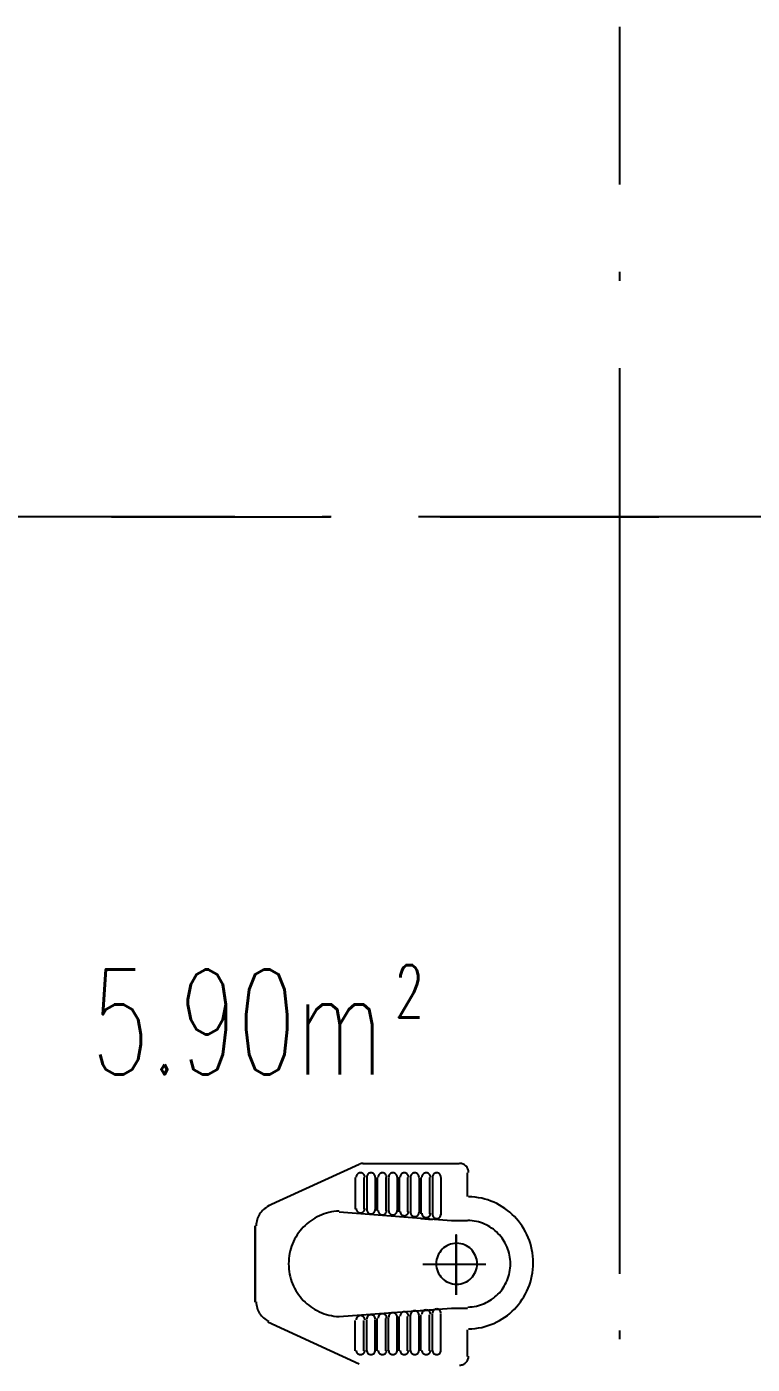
# Model space of a CAD drawing. Header units: millimetres. Extents: x -1120 to 100154, y -9529 to 14223.
# Drawn here: x 91280 to 92938, y 11165 to 14223 of the extents above; entities that cross this region are included whole.
import ezdxf

# ---------------------------------------------------------------- set-up
doc = ezdxf.new("R2010")
doc.units = ezdxf.units.MM
doc.linetypes.add('DOTE', pattern=[2.42, 2, -0.2, 0.02, -0.2])
for name, color, linetype in [('A-DOTE', 1, 'Continuous'), ('A-房间名称', 7, 'Continuous'), ('A-立面看线', 7, 'Continuous')]:
    doc.layers.add(name, color=color, linetype=linetype)
doc.styles.add('_TCH_WINDOW', font='SIMPLEX', dxfattribs={"bigfont": 'GBCBIG'})

msp = doc.modelspace()

# ---------------------------------------------------------------- linework, layer by layer
at = {"layer": 'A-DOTE', "linetype": 'DOTE', "ltscale": 1000}
for p, q in [((92635.3, 9021.9), (92635.3, 14222.5)), ((84915.3, 13103), (100154.2, 13103))]:
    msp.add_line(p, q, dxfattribs=at)
at = {"layer": 'A-立面看线'}
for points in [[(91974, 13101.4), (91473.6, 13101.4)], [(92724.6, 13101.4), (92224.2, 13101.4)], [(92635.4, 12122.4), (92635.4, 12622.8)], [(92635.4, 11371.7), (92635.4, 11872.1)], [(92039.2, 11621.9), (91830.4, 11526.2)], [(92049, 11624.1), (92046.8, 11624), (92044.6, 11623.6), (92042.5, 11623), (92040.4, 11622.2)], [(92048, 11624.1), (92267.7, 11624.1)], [(92289.5, 11603.4), (92289.4, 11605.6), (92289, 11607.6), (92288.5, 11609.6), (92287.8, 11611.5), (92287, 11613.3), (92285.9, 11615), (92284.7, 11616.6), (92283.4, 11618.1), (92281.9, 11619.4), (92280.3, 11620.6), (92278.6, 11621.6), (92276.8, 11622.5), (92274.9, 11623.2), (92273, 11623.7), (92270.9, 11624), (92268.8, 11624.1)], [(92030.5, 11591.5), (92030.5, 11519.7)], [(92030.5, 11591.5), (92030.5, 11519.7)], [(92042.5, 11602.4), (92040.5, 11602.2), (92038.7, 11601.6), (92037, 11600.7), (92035.6, 11599.5), (92034.4, 11598), (92033.5, 11596.4), (92032.9, 11594.5), (92032.7, 11592.6)], [(92042.5, 11602.4), (92040.5, 11602.2), (92038.7, 11601.6), (92037, 11600.7), (92035.6, 11599.5), (92034.4, 11598), (92033.5, 11596.4), (92032.9, 11594.5), (92032.7, 11592.6)], [(92041.4, 11600.2), (92041.4, 11600.2)], [(92041.4, 11600.2), (92041.4, 11600.2)], [(92052.3, 11592.6), (92052.1, 11594.5), (92051.5, 11596.4), (92050.6, 11598), (92049.4, 11599.5), (92048, 11600.7), (92046.3, 11601.6), (92044.5, 11602.2), (92042.5, 11602.4)], [(92052.3, 11592.6), (92052.1, 11594.5), (92051.5, 11596.4), (92050.6, 11598), (92049.4, 11599.5), (92048, 11600.7), (92046.3, 11601.6), (92044.5, 11602.2), (92042.5, 11602.4)], [(92050.1, 11591.5), (92050.1, 11519.7)], [(92050.1, 11591.5), (92050.1, 11519.7)], [(92066.4, 11602.4), (92064.5, 11602.2), (92062.6, 11601.6), (92061, 11600.7), (92059.5, 11599.5), (92058.3, 11598), (92057.4, 11596.4), (92056.9, 11594.5), (92056.7, 11592.6)], [(92066.4, 11602.4), (92064.5, 11602.2), (92062.6, 11601.6), (92061, 11600.7), (92059.5, 11599.5), (92058.3, 11598), (92057.4, 11596.4), (92056.9, 11594.5), (92056.7, 11592.6)], [(92056.7, 11591.5), (92056.7, 11517.5)], [(92056.7, 11591.5), (92056.7, 11517.5)], [(92065.4, 11600.2), (92065.4, 11600.2)], [(92065.4, 11600.2), (92065.4, 11600.2)], [(92076.2, 11592.6), (92076, 11594.5), (92075.5, 11596.4), (92074.6, 11598), (92073.4, 11599.5), (92071.9, 11600.7), (92070.3, 11601.6), (92068.4, 11602.2), (92066.4, 11602.4)], [(92076.2, 11592.6), (92076, 11594.5), (92075.5, 11596.4), (92074.6, 11598), (92073.4, 11599.5), (92071.9, 11600.7), (92070.3, 11601.6), (92068.4, 11602.2), (92066.4, 11602.4)], [(92076.2, 11591.5), (92076.2, 11517.5)], [(92076.2, 11591.5), (92076.2, 11517.5)], [(92080.6, 11591.5), (92080.6, 11515.3)], [(92080.6, 11591.5), (92080.6, 11515.3)], [(92092.6, 11602.4), (92090.6, 11602.2), (92088.7, 11601.6), (92087.1, 11600.7), (92085.6, 11599.5), (92084.4, 11598), (92083.5, 11596.4), (92083, 11594.5), (92082.8, 11592.6)], [(92092.6, 11602.4), (92090.6, 11602.2), (92088.7, 11601.6), (92087.1, 11600.7), (92085.6, 11599.5), (92084.4, 11598), (92083.5, 11596.4), (92083, 11594.5), (92082.8, 11592.6)], [(92091.5, 11600.2), (92091.5, 11600.2)], [(92091.5, 11600.2), (92091.5, 11600.2)], [(92102.3, 11592.6), (92102.1, 11594.5), (92101.6, 11596.4), (92100.7, 11598), (92099.5, 11599.5), (92098, 11600.7), (92096.4, 11601.6), (92094.5, 11602.2), (92092.6, 11602.4)], [(92102.3, 11592.6), (92102.1, 11594.5), (92101.6, 11596.4), (92100.7, 11598), (92099.5, 11599.5), (92098, 11600.7), (92096.4, 11601.6), (92094.5, 11602.2), (92092.6, 11602.4)], [(92100.2, 11591.5), (92100.2, 11515.3)], [(92100.2, 11591.5), (92100.2, 11515.3)], [(92116.5, 11602.4), (92114.5, 11602.2), (92112.7, 11601.6), (92111, 11600.7), (92109.6, 11599.5), (92108.4, 11598), (92107.5, 11596.4), (92106.9, 11594.5), (92106.7, 11592.6)], [(92116.5, 11602.4), (92114.5, 11602.2), (92112.7, 11601.6), (92111, 11600.7), (92109.6, 11599.5), (92108.4, 11598), (92107.5, 11596.4), (92106.9, 11594.5), (92106.7, 11592.6)], [(92106.7, 11591.5), (92106.7, 11515.3)], [(92106.7, 11591.5), (92106.7, 11515.3)], [(92115.4, 11600.2), (92115.4, 11600.2)], [(92115.4, 11600.2), (92115.4, 11600.2)], [(92126.3, 11592.6), (92126.1, 11594.5), (92125.5, 11596.4), (92124.6, 11598), (92123.4, 11599.5), (92122, 11600.7), (92120.3, 11601.6), (92118.5, 11602.2), (92116.5, 11602.4)], [(92126.3, 11592.6), (92126.1, 11594.5), (92125.5, 11596.4), (92124.6, 11598), (92123.4, 11599.5), (92122, 11600.7), (92120.3, 11601.6), (92118.5, 11602.2), (92116.5, 11602.4)], [(92126.3, 11591.5), (92126.3, 11515.3)], [(92126.3, 11591.5), (92126.3, 11515.3)], [(92130.6, 11513.1), (92130.6, 11591.5), (92130.6, 11513.1)], [(92142.6, 11602.4), (92140.6, 11602.2), (92138.8, 11601.6), (92137.1, 11600.7), (92135.7, 11599.5), (92134.5, 11598), (92133.6, 11596.4), (92133, 11594.5), (92132.8, 11592.6)], [(92142.6, 11602.4), (92140.6, 11602.2), (92138.8, 11601.6), (92137.1, 11600.7), (92135.7, 11599.5), (92134.5, 11598), (92133.6, 11596.4), (92133, 11594.5), (92132.8, 11592.6)], [(92141.5, 11600.2), (92141.5, 11600.2)], [(92141.5, 11600.2), (92141.5, 11600.2)], [(92152.4, 11592.6), (92152.2, 11594.5), (92151.6, 11596.4), (92150.7, 11598), (92149.5, 11599.5), (92148.1, 11600.7), (92146.4, 11601.6), (92144.6, 11602.2), (92142.6, 11602.4)], [(92152.4, 11592.6), (92152.2, 11594.5), (92151.6, 11596.4), (92150.7, 11598), (92149.5, 11599.5), (92148.1, 11600.7), (92146.4, 11601.6), (92144.6, 11602.2), (92142.6, 11602.4)], [(92150.2, 11591.5), (92150.2, 11513.1)], [(92150.2, 11591.5), (92150.2, 11513.1)], [(92166.5, 11602.4), (92164.6, 11602.2), (92162.7, 11601.6), (92161.1, 11600.7), (92159.6, 11599.5), (92158.4, 11598), (92157.5, 11596.4), (92156.9, 11594.5), (92156.7, 11592.6)], [(92166.5, 11602.4), (92164.6, 11602.2), (92162.7, 11601.6), (92161.1, 11600.7), (92159.6, 11599.5), (92158.4, 11598), (92157.5, 11596.4), (92156.9, 11594.5), (92156.7, 11592.6)], [(92156.7, 11591.5), (92156.7, 11511)], [(92156.7, 11591.5), (92156.7, 11511)], [(92165.4, 11600.2), (92165.4, 11600.2)], [(92165.4, 11600.2), (92165.4, 11600.2)], [(92176.3, 11592.6), (92176.1, 11594.5), (92175.5, 11596.4), (92174.6, 11598), (92173.5, 11599.5), (92172, 11600.7), (92170.3, 11601.6), (92168.5, 11602.2), (92166.5, 11602.4)], [(92176.3, 11592.6), (92176.1, 11594.5), (92175.5, 11596.4), (92174.6, 11598), (92173.5, 11599.5), (92172, 11600.7), (92170.3, 11601.6), (92168.5, 11602.2), (92166.5, 11602.4)], [(92176.3, 11591.5), (92176.3, 11511)], [(92176.3, 11591.5), (92176.3, 11511)], [(92180.7, 11591.5), (92180.7, 11508.8)], [(92180.7, 11591.5), (92180.7, 11508.8)], [(92192.6, 11602.4), (92190.7, 11602.2), (92188.8, 11601.6), (92187.2, 11600.7), (92185.7, 11599.5), (92184.5, 11598), (92183.6, 11596.4), (92183, 11594.5), (92182.8, 11592.6)], [(92192.6, 11602.4), (92190.7, 11602.2), (92188.8, 11601.6), (92187.2, 11600.7), (92185.7, 11599.5), (92184.5, 11598), (92183.6, 11596.4), (92183, 11594.5), (92182.8, 11592.6)], [(92191.5, 11600.2), (92191.5, 11600.2)], [(92191.5, 11600.2), (92191.5, 11600.2)], [(92202.4, 11592.6), (92202.2, 11594.5), (92201.7, 11596.4), (92200.8, 11598), (92199.6, 11599.5), (92198.1, 11600.7), (92196.4, 11601.6), (92194.6, 11602.2), (92192.6, 11602.4)], [(92202.4, 11592.6), (92202.2, 11594.5), (92201.7, 11596.4), (92200.8, 11598), (92199.6, 11599.5), (92198.1, 11600.7), (92196.4, 11601.6), (92194.6, 11602.2), (92192.6, 11602.4)], [(92200.3, 11591.5), (92200.3, 11508.8)], [(92200.3, 11591.5), (92200.3, 11508.8)], [(92216.6, 11602.4), (92214.6, 11602.2), (92212.8, 11601.6), (92211.1, 11600.7), (92209.6, 11599.5), (92208.5, 11598), (92207.5, 11596.4), (92207, 11594.5), (92206.8, 11592.6)], [(92216.6, 11602.4), (92214.6, 11602.2), (92212.8, 11601.6), (92211.1, 11600.7), (92209.6, 11599.5), (92208.5, 11598), (92207.5, 11596.4), (92207, 11594.5), (92206.8, 11592.6)], [(92206.8, 11591.5), (92206.8, 11506.6)], [(92206.8, 11591.5), (92206.8, 11506.6)], [(92215.5, 11600.2), (92215.5, 11600.2)], [(92215.5, 11600.2), (92215.5, 11600.2)], [(92226.4, 11592.6), (92226.2, 11594.5), (92225.6, 11596.4), (92224.7, 11598), (92223.5, 11599.5), (92222, 11600.7), (92220.4, 11601.6), (92218.5, 11602.2), (92216.6, 11602.4)], [(92226.4, 11592.6), (92226.2, 11594.5), (92225.6, 11596.4), (92224.7, 11598), (92223.5, 11599.5), (92222, 11600.7), (92220.4, 11601.6), (92218.5, 11602.2), (92216.6, 11602.4)], [(92226.4, 11591.5), (92226.4, 11506.6)], [(92226.4, 11591.5), (92226.4, 11506.6)], [(92287.3, 11548), (92287.3, 11602.4)], [(92289.5, 11245.6), (92297.2, 11245.9), (92304.7, 11246.7), (92312.1, 11247.8), (92319.5, 11249.2), (92326.6, 11251), (92333.7, 11253.1), (92340.6, 11255.6), (92347.3, 11258.4), (92353.8, 11261.5), (92360.2, 11264.9), (92366.4, 11268.6), (92372.4, 11272.5), (92378.2, 11276.7), (92383.8, 11281.2), (92389.2, 11286), (92394.3, 11291), (92399.2, 11296.2), (92403.8, 11301.7), (92408.2, 11307.4), (92412.3, 11313.3), (92416.1, 11319.3), (92419.7, 11325.6), (92422.9, 11332.1), (92425.9, 11338.7), (92428.5, 11345.5), (92430.8, 11352.4), (92432.8, 11359.5), (92434.4, 11366.7), (92435.7, 11374.1), (92436.6, 11381.5), (92437.2, 11389.1), (92437.4, 11396.7), (92437.2, 11404.4), (92436.6, 11412), (92435.7, 11419.4), (92434.4, 11426.8), (92432.8, 11434), (92430.8, 11441.1), (92428.5, 11448), (92425.9, 11454.8), (92422.9, 11461.4), (92419.7, 11467.9), (92416.1, 11474.2), (92412.3, 11480.2), (92408.2, 11486.1), (92403.8, 11491.8), (92399.2, 11497.3), (92394.3, 11502.5), (92389.2, 11507.5), (92383.8, 11512.2), (92378.2, 11516.7), (92372.4, 11521), (92366.4, 11524.9), (92360.2, 11528.6), (92353.8, 11532), (92347.3, 11535.1), (92340.6, 11537.9), (92333.7, 11540.4), (92326.6, 11542.5), (92319.5, 11544.3), (92312.1, 11545.7), (92304.7, 11546.8), (92297.2, 11547.6), (92289.5, 11547.9)], [(91832.8, 11526.1), (91829.6, 11524.5), (91826.6, 11522.7), (91823.7, 11520.7), (91821, 11518.5), (91818.5, 11516.1), (91816.1, 11513.5), (91814, 11510.9), (91812, 11508), (91810.3, 11505.1), (91808.7, 11502), (91807.4, 11498.8), (91806.3, 11495.5), (91805.4, 11492.1), (91804.8, 11488.7), (91804.4, 11485.2), (91804.3, 11481.6)], [(91993.9, 11515.2), (91987.8, 11514.8), (91981.9, 11514.1), (91976.1, 11513.1), (91970.3, 11511.9), (91964.7, 11510.4), (91959.2, 11508.6), (91953.8, 11506.6), (91948.5, 11504.3), (91943.4, 11501.8), (91938.4, 11499), (91933.6, 11496.1), (91928.9, 11492.9), (91924.3, 11489.5), (91920, 11485.9), (91915.8, 11482.1), (91911.8, 11478.1), (91908, 11474), (91904.4, 11469.6), (91901, 11465.1), (91897.8, 11460.4), (91894.8, 11455.6), (91892, 11450.7), (91889.5, 11445.6), (91887.2, 11440.3), (91885.2, 11435), (91883.4, 11429.5), (91881.8, 11423.9), (91880.6, 11418.2), (91879.6, 11412.4), (91878.8, 11406.6), (91878.4, 11400.6), (91878.2, 11394.6), (91878.4, 11388.5), (91878.8, 11382.6), (91879.6, 11376.7), (91880.6, 11370.9), (91881.8, 11365.2), (91883.4, 11359.6), (91885.2, 11354.2), (91887.2, 11348.8), (91889.5, 11343.6), (91892, 11338.5), (91894.8, 11333.5), (91897.8, 11328.7), (91901, 11324), (91904.4, 11319.5), (91908, 11315.2), (91911.8, 11311), (91915.8, 11307), (91920, 11303.2), (91924.4, 11299.6), (91928.9, 11296.2), (91933.6, 11293.1), (91938.4, 11290.1), (91943.4, 11287.4), (91948.5, 11284.8), (91953.8, 11282.6), (91959.2, 11280.5), (91964.7, 11278.8), (91970.3, 11277.2), (91976.1, 11276), (91981.9, 11275), (91987.9, 11274.3), (91993.9, 11273.9)], [(91993.6, 11513.1), (92250.3, 11493.6)], [(92032.7, 11520.8), (92032.9, 11518.8), (92033.5, 11517), (92034.4, 11515.3), (92035.6, 11513.8), (92037, 11512.6), (92038.7, 11511.7), (92040.5, 11511.2), (92042.5, 11511)], [(92032.7, 11520.8), (92032.9, 11518.8), (92033.5, 11517), (92034.4, 11515.3), (92035.6, 11513.8), (92037, 11512.6), (92038.7, 11511.7), (92040.5, 11511.2), (92042.5, 11511)], [(92041.4, 11511), (92041.4, 11511)], [(92041.4, 11511), (92041.4, 11511)], [(92042.5, 11511), (92044.5, 11511.2), (92046.3, 11511.7), (92048, 11512.6), (92049.4, 11513.8), (92050.6, 11515.3), (92051.5, 11517), (92052.1, 11518.8), (92052.3, 11520.8)], [(92042.5, 11511), (92044.5, 11511.2), (92046.3, 11511.7), (92048, 11512.6), (92049.4, 11513.8), (92050.6, 11515.3), (92051.5, 11517), (92052.1, 11518.8), (92052.3, 11520.8)], [(92056.7, 11518.6), (92056.9, 11516.6), (92057.4, 11514.8), (92058.3, 11513.1), (92059.5, 11511.7), (92061, 11510.5), (92062.6, 11509.6), (92064.5, 11509), (92066.4, 11508.8)], [(92056.7, 11518.6), (92056.9, 11516.6), (92057.4, 11514.8), (92058.3, 11513.1), (92059.5, 11511.7), (92061, 11510.5), (92062.6, 11509.6), (92064.5, 11509), (92066.4, 11508.8)], [(92066.4, 11508.8), (92068.4, 11509), (92070.3, 11509.6), (92071.9, 11510.5), (92073.4, 11511.7), (92074.6, 11513.1), (92075.5, 11514.8), (92076, 11516.6), (92076.2, 11518.6)], [(92066.4, 11508.8), (92068.4, 11509), (92070.3, 11509.6), (92071.9, 11510.5), (92073.4, 11511.7), (92074.6, 11513.1), (92075.5, 11514.8), (92076, 11516.6), (92076.2, 11518.6)], [(92082.8, 11516.4), (92083, 11514.4), (92083.5, 11512.6), (92084.4, 11510.9), (92085.6, 11509.5), (92087.1, 11508.3), (92088.7, 11507.4), (92090.6, 11506.8), (92092.6, 11506.6)], [(92082.8, 11516.4), (92083, 11514.4), (92083.5, 11512.6), (92084.4, 11510.9), (92085.6, 11509.5), (92087.1, 11508.3), (92088.7, 11507.4), (92090.6, 11506.8), (92092.6, 11506.6)], [(92092.6, 11506.6), (92094.5, 11506.8), (92096.4, 11507.4), (92098, 11508.3), (92099.5, 11509.5), (92100.7, 11510.9), (92101.6, 11512.6), (92102.1, 11514.4), (92102.3, 11516.4)], [(92092.6, 11506.6), (92094.5, 11506.8), (92096.4, 11507.4), (92098, 11508.3), (92099.5, 11509.5), (92100.7, 11510.9), (92101.6, 11512.6), (92102.1, 11514.4), (92102.3, 11516.4)], [(92106.7, 11516.4), (92106.9, 11514.4), (92107.5, 11512.6), (92108.4, 11510.9), (92109.6, 11509.5), (92111, 11508.3), (92112.7, 11507.4), (92114.5, 11506.8), (92116.5, 11506.6)], [(92106.7, 11516.4), (92106.9, 11514.4), (92107.5, 11512.6), (92108.4, 11510.9), (92109.6, 11509.5), (92111, 11508.3), (92112.7, 11507.4), (92114.5, 11506.8), (92116.5, 11506.6)], [(92115.4, 11504.4), (92115.4, 11504.4)], [(92115.4, 11504.4), (92115.4, 11504.4)], [(92116.5, 11506.6), (92118.5, 11506.8), (92120.3, 11507.4), (92122, 11508.3), (92123.4, 11509.5), (92124.6, 11510.9), (92125.5, 11512.6), (92126.1, 11514.4), (92126.3, 11516.4)], [(92116.5, 11506.6), (92118.5, 11506.8), (92120.3, 11507.4), (92122, 11508.3), (92123.4, 11509.5), (92124.6, 11510.9), (92125.5, 11512.6), (92126.1, 11514.4), (92126.3, 11516.4)], [(92132.8, 11514.2), (92133, 11512.3), (92133.6, 11510.4), (92134.5, 11508.8), (92135.7, 11507.3), (92137.1, 11506.1), (92138.8, 11505.2), (92140.6, 11504.6), (92142.6, 11504.4)], [(92132.8, 11514.2), (92133, 11512.3), (92133.6, 11510.4), (92134.5, 11508.8), (92135.7, 11507.3), (92137.1, 11506.1), (92138.8, 11505.2), (92140.6, 11504.6), (92142.6, 11504.4)], [(92141.5, 11502.3), (92141.5, 11502.3)], [(92141.5, 11502.3), (92141.5, 11502.3)], [(92142.6, 11504.4), (92144.6, 11504.6), (92146.4, 11505.2), (92148.1, 11506.1), (92149.5, 11507.3), (92150.7, 11508.8), (92151.6, 11510.4), (92152.2, 11512.3), (92152.4, 11514.2)], [(92142.6, 11504.4), (92144.6, 11504.6), (92146.4, 11505.2), (92148.1, 11506.1), (92149.5, 11507.3), (92150.7, 11508.8), (92151.6, 11510.4), (92152.2, 11512.3), (92152.4, 11514.2)], [(92156.7, 11512.1), (92156.9, 11510.1), (92157.5, 11508.3), (92158.4, 11506.6), (92159.6, 11505.1), (92161.1, 11503.9), (92162.7, 11503), (92164.6, 11502.5), (92166.5, 11502.3)], [(92156.7, 11512.1), (92156.9, 11510.1), (92157.5, 11508.3), (92158.4, 11506.6), (92159.6, 11505.1), (92161.1, 11503.9), (92162.7, 11503), (92164.6, 11502.5), (92166.5, 11502.3)], [(92165.4, 11500.1), (92165.4, 11500.1)], [(92165.4, 11500.1), (92165.4, 11500.1)], [(92166.5, 11502.3), (92168.5, 11502.5), (92170.3, 11503), (92172, 11503.9), (92173.5, 11505.1), (92174.6, 11506.6), (92175.5, 11508.3), (92176.1, 11510.1), (92176.3, 11512.1)], [(92166.5, 11502.3), (92168.5, 11502.5), (92170.3, 11503), (92172, 11503.9), (92173.5, 11505.1), (92174.6, 11506.6), (92175.5, 11508.3), (92176.1, 11510.1), (92176.3, 11512.1)], [(92206.8, 11495.7), (92180.7, 11497.9), (92206.8, 11495.7)], [(92182.8, 11509.9), (92183, 11507.9), (92183.6, 11506.1), (92184.5, 11504.4), (92185.7, 11503), (92187.2, 11501.8), (92188.8, 11500.9), (92190.7, 11500.3), (92192.6, 11500.1)], [(92182.8, 11509.9), (92183, 11507.9), (92183.6, 11506.1), (92184.5, 11504.4), (92185.7, 11503), (92187.2, 11501.8), (92188.8, 11500.9), (92190.7, 11500.3), (92192.6, 11500.1)], [(92191.5, 11497.9), (92191.5, 11497.9)], [(92191.5, 11497.9), (92191.5, 11497.9)], [(92192.6, 11500.1), (92194.6, 11500.3), (92196.4, 11500.9), (92198.1, 11501.8), (92199.6, 11503), (92200.8, 11504.4), (92201.7, 11506.1), (92202.2, 11507.9), (92202.4, 11509.9)], [(92192.6, 11500.1), (92194.6, 11500.3), (92196.4, 11500.9), (92198.1, 11501.8), (92199.6, 11503), (92200.8, 11504.4), (92201.7, 11506.1), (92202.2, 11507.9), (92202.4, 11509.9)], [(92206.8, 11507.7), (92207, 11505.7), (92207.5, 11503.9), (92208.5, 11502.2), (92209.6, 11500.8), (92211.1, 11499.6), (92212.8, 11498.7), (92214.6, 11498.1), (92216.6, 11497.9)], [(92206.8, 11507.7), (92207, 11505.7), (92207.5, 11503.9), (92208.5, 11502.2), (92209.6, 11500.8), (92211.1, 11499.6), (92212.8, 11498.7), (92214.6, 11498.1), (92216.6, 11497.9)], [(92216.6, 11497.9), (92218.5, 11498.1), (92220.4, 11498.7), (92222, 11499.6), (92223.5, 11500.8), (92224.7, 11502.2), (92225.6, 11503.9), (92226.2, 11505.7), (92226.4, 11507.7)], [(92216.6, 11497.9), (92218.5, 11498.1), (92220.4, 11498.7), (92222, 11499.6), (92223.5, 11500.8), (92224.7, 11502.2), (92225.6, 11503.9), (92226.2, 11505.7), (92226.4, 11507.7)], [(91802.1, 11306.5), (91802.1, 11480.5), (91802.1, 11306.5)], [(92215.5, 11495.7), (92215.5, 11495.7)], [(92215.5, 11495.7), (92215.5, 11495.7)], [(92250.3, 11493.6), (92287.3, 11493.6)], [(92287.5, 11295.6), (92292.6, 11295.8), (92297.6, 11296.2), (92302.5, 11296.9), (92307.3, 11297.8), (92312, 11299), (92316.7, 11300.4), (92321.2, 11301.9), (92325.6, 11303.7), (92330, 11305.8), (92334.2, 11308), (92338.3, 11310.4), (92342.2, 11312.9), (92346.1, 11315.7), (92349.7, 11318.7), (92353.3, 11321.8), (92356.7, 11325), (92359.9, 11328.5), (92363, 11332.1), (92365.9, 11335.8), (92368.6, 11339.6), (92371.1, 11343.6), (92373.4, 11347.8), (92375.6, 11352), (92377.5, 11356.4), (92379.3, 11360.8), (92380.8, 11365.4), (92382.1, 11370.1), (92383.2, 11374.8), (92384.1, 11379.6), (92384.7, 11384.5), (92385.1, 11389.5), (92385.2, 11394.6), (92385.1, 11399.6), (92384.7, 11404.6), (92384.1, 11409.5), (92383.2, 11414.3), (92382.1, 11419.1), (92380.8, 11423.8), (92379.3, 11428.3), (92377.5, 11432.8), (92375.6, 11437.1), (92373.4, 11441.4), (92371.1, 11445.5), (92368.6, 11449.5), (92365.9, 11453.4), (92363, 11457.1), (92359.9, 11460.7), (92356.7, 11464.1), (92353.3, 11467.4), (92349.7, 11470.5), (92346.1, 11473.4), (92342.2, 11476.2), (92338.3, 11478.8), (92334.2, 11481.2), (92330, 11483.4), (92325.6, 11485.4), (92321.2, 11487.2), (92316.7, 11488.8), (92312, 11490.2), (92307.3, 11491.3), (92302.5, 11492.2), (92297.6, 11492.9), (92292.6, 11493.4), (92287.5, 11493.6)], [(92287.5, 11295.6), (92292.6, 11295.8), (92297.6, 11296.2), (92302.5, 11296.9), (92307.3, 11297.8), (92312, 11299), (92316.7, 11300.4), (92321.2, 11301.9), (92325.6, 11303.7), (92330, 11305.8), (92334.2, 11308), (92338.3, 11310.4), (92342.2, 11312.9), (92346.1, 11315.7), (92349.7, 11318.7), (92353.3, 11321.8), (92356.7, 11325), (92359.9, 11328.5), (92363, 11332.1), (92365.9, 11335.8), (92368.6, 11339.6), (92371.1, 11343.6), (92373.4, 11347.8), (92375.6, 11352), (92377.5, 11356.4), (92379.3, 11360.8), (92380.8, 11365.4), (92382.1, 11370.1), (92383.2, 11374.8), (92384.1, 11379.6), (92384.7, 11384.5), (92385.1, 11389.5), (92385.2, 11394.6), (92385.1, 11399.6), (92384.7, 11404.6), (92384.1, 11409.5), (92383.2, 11414.3), (92382.1, 11419.1), (92380.8, 11423.8), (92379.3, 11428.3), (92377.5, 11432.8), (92375.6, 11437.1), (92373.4, 11441.4), (92371.1, 11445.5), (92368.6, 11449.5), (92365.9, 11453.4), (92363, 11457.1), (92359.9, 11460.7), (92356.7, 11464.1), (92353.3, 11467.4), (92349.7, 11470.5), (92346.1, 11473.4), (92342.2, 11476.2), (92338.3, 11478.8), (92334.2, 11481.2), (92330, 11483.4), (92325.6, 11485.4), (92321.2, 11487.2), (92316.7, 11488.8), (92312, 11490.2), (92307.3, 11491.3), (92302.5, 11492.2), (92297.6, 11492.9), (92292.6, 11493.4), (92287.5, 11493.6)], [(92215.5, 11394.6), (92215.7, 11389.8), (92216.4, 11385.1), (92217.6, 11380.7), (92219.2, 11376.4), (92221.1, 11372.3), (92223.5, 11368.4), (92226.2, 11364.8), (92229.2, 11361.5), (92232.5, 11358.5), (92236.1, 11355.8), (92240, 11353.4), (92244.1, 11351.5), (92248.4, 11349.9), (92252.8, 11348.7), (92257.5, 11348), (92262.3, 11347.8), (92267, 11348), (92271.7, 11348.7), (92276.2, 11349.9), (92280.5, 11351.5), (92284.6, 11353.4), (92288.4, 11355.8), (92292, 11358.5), (92295.3, 11361.5), (92298.4, 11364.8), (92301, 11368.4), (92303.4, 11372.3), (92305.4, 11376.4), (92306.9, 11380.7), (92308.1, 11385.1), (92308.8, 11389.8), (92309, 11394.6), (92308.8, 11399.4), (92308.1, 11404), (92306.9, 11408.5), (92305.4, 11412.8), (92303.4, 11416.9), (92301, 11420.7), (92298.4, 11424.3), (92295.3, 11427.6), (92292, 11430.7), (92288.4, 11433.4), (92284.6, 11435.7), (92280.5, 11437.7), (92276.2, 11439.2), (92271.7, 11440.4), (92267, 11441.1), (92262.3, 11441.4), (92257.5, 11441.1), (92252.8, 11440.4), (92248.4, 11439.2), (92244.1, 11437.7), (92240, 11435.7), (92236.1, 11433.4), (92232.5, 11430.7), (92229.2, 11427.6), (92226.2, 11424.3), (92223.5, 11420.7), (92221.1, 11416.9), (92219.2, 11412.8), (92217.6, 11408.5), (92216.4, 11404), (92215.7, 11399.4), (92215.5, 11394.6)], [(92215.5, 11394.6), (92215.7, 11389.8), (92216.4, 11385.1), (92217.6, 11380.7), (92219.2, 11376.4), (92221.1, 11372.3), (92223.5, 11368.4), (92226.2, 11364.8), (92229.2, 11361.5), (92232.5, 11358.5), (92236.1, 11355.8), (92240, 11353.4), (92244.1, 11351.5), (92248.4, 11349.9), (92252.8, 11348.7), (92257.5, 11348), (92262.3, 11347.8), (92267, 11348), (92271.7, 11348.7), (92276.2, 11349.9), (92280.5, 11351.5), (92284.6, 11353.4), (92288.4, 11355.8), (92292, 11358.5), (92295.3, 11361.5), (92298.4, 11364.8), (92301, 11368.4), (92303.4, 11372.3), (92305.4, 11376.4), (92306.9, 11380.7), (92308.1, 11385.1), (92308.8, 11389.8), (92309, 11394.6), (92308.8, 11399.4), (92308.1, 11404), (92306.9, 11408.5), (92305.4, 11412.8), (92303.4, 11416.9), (92301, 11420.7), (92298.4, 11424.3), (92295.3, 11427.6), (92292, 11430.7), (92288.4, 11433.4), (92284.6, 11435.7), (92280.5, 11437.7), (92276.2, 11439.2), (92271.7, 11440.4), (92267, 11441.1), (92262.3, 11441.4), (92257.5, 11441.1), (92252.8, 11440.4), (92248.4, 11439.2), (92244.1, 11437.7), (92240, 11435.7), (92236.1, 11433.4), (92232.5, 11430.7), (92229.2, 11427.6), (92226.2, 11424.3), (92223.5, 11420.7), (92221.1, 11416.9), (92219.2, 11412.8), (92217.6, 11408.5), (92216.4, 11404), (92215.7, 11399.4), (92215.5, 11394.6)], [(92261.2, 11323.9), (92261.2, 11460.9), (92261.2, 11323.9)], [(92185, 11393.5), (92328.6, 11393.5)], [(91804.3, 11307.5), (91804.4, 11304), (91804.8, 11300.5), (91805.4, 11297), (91806.3, 11293.6), (91807.4, 11290.4), (91808.7, 11287.2), (91810.3, 11284.1), (91812, 11281.1), (91814, 11278.3), (91816.1, 11275.6), (91818.5, 11273.1), (91821, 11270.7), (91823.7, 11268.5), (91826.6, 11266.5), (91829.6, 11264.7), (91832.8, 11263.1)], [(91993.6, 11273.8), (92250.3, 11293.4)], [(92142.6, 11284.7), (92140.6, 11284.5), (92138.8, 11283.9), (92137.1, 11283), (92135.7, 11281.8), (92134.5, 11280.4), (92133.6, 11278.7), (92133, 11276.9), (92132.8, 11274.9)], [(92141.5, 11284.7), (92141.5, 11284.7)], [(92152.4, 11274.9), (92152.2, 11276.9), (92151.6, 11278.7), (92150.7, 11280.4), (92149.5, 11281.8), (92148.1, 11283), (92146.4, 11283.9), (92144.6, 11284.5), (92142.6, 11284.7)], [(92166.5, 11286.9), (92164.6, 11286.7), (92162.7, 11286.1), (92161.1, 11285.2), (92159.6, 11284), (92158.4, 11282.6), (92157.5, 11280.9), (92156.9, 11279.1), (92156.7, 11277.1)], [(92165.4, 11286.9), (92165.4, 11286.9)], [(92176.3, 11277.1), (92176.1, 11279.1), (92175.5, 11280.9), (92174.6, 11282.6), (92173.5, 11284), (92172, 11285.2), (92170.3, 11286.1), (92168.5, 11286.7), (92166.5, 11286.9)], [(92180.7, 11286.9), (92206.8, 11289)], [(92192.6, 11289), (92190.7, 11288.8), (92188.8, 11288.3), (92187.2, 11287.4), (92185.7, 11286.2), (92184.5, 11284.7), (92183.6, 11283.1), (92183, 11281.2), (92182.8, 11279.3)], [(92191.5, 11286.9), (92191.5, 11286.9)], [(92202.4, 11279.3), (92202.2, 11281.2), (92201.7, 11283.1), (92200.8, 11284.7), (92199.6, 11286.2), (92198.1, 11287.4), (92196.4, 11288.3), (92194.6, 11288.8), (92192.6, 11289)], [(92216.6, 11291.2), (92214.6, 11291), (92212.8, 11290.5), (92211.1, 11289.6), (92209.6, 11288.4), (92208.5, 11286.9), (92207.5, 11285.2), (92207, 11283.4), (92206.8, 11281.4)], [(92215.5, 11289), (92215.5, 11289)], [(92226.4, 11281.4), (92226.2, 11283.4), (92225.6, 11285.2), (92224.7, 11286.9), (92223.5, 11288.4), (92222, 11289.6), (92220.4, 11290.5), (92218.5, 11291), (92216.6, 11291.2)], [(92250.3, 11293.4), (92287.3, 11293.4)], [(92039.2, 11165), (91830.4, 11260.8)], [(92030.5, 11195.5), (92030.5, 11265.1)], [(92042.5, 11276), (92040.5, 11275.8), (92038.7, 11275.2), (92037, 11274.3), (92035.6, 11273.1), (92034.4, 11271.7), (92033.5, 11270), (92032.9, 11268.2), (92032.7, 11266.2)], [(92041.4, 11276), (92041.4, 11276)], [(92052.3, 11266.2), (92052.1, 11268.2), (92051.5, 11270), (92050.6, 11271.7), (92049.4, 11273.1), (92048, 11274.3), (92046.3, 11275.2), (92044.5, 11275.8), (92042.5, 11276)], [(92050.1, 11195.5), (92050.1, 11265.1)], [(92066.4, 11278.2), (92064.5, 11278), (92062.6, 11277.4), (92061, 11276.5), (92059.5, 11275.3), (92058.3, 11273.9), (92057.4, 11272.2), (92056.9, 11270.4), (92056.7, 11268.4)], [(92056.7, 11195.5), (92056.7, 11267.3)], [(92076.2, 11268.4), (92076, 11270.4), (92075.5, 11272.2), (92074.6, 11273.9), (92073.4, 11275.3), (92071.9, 11276.5), (92070.3, 11277.4), (92068.4, 11278), (92066.4, 11278.2)], [(92076.2, 11195.5), (92076.2, 11267.3)], [(92080.6, 11195.5), (92080.6, 11269.5)], [(92092.6, 11280.3), (92090.6, 11280.1), (92088.7, 11279.6), (92087.1, 11278.7), (92085.6, 11277.5), (92084.4, 11276), (92083.5, 11274.4), (92083, 11272.5), (92082.8, 11270.6)], [(92102.3, 11270.6), (92102.1, 11272.5), (92101.6, 11274.4), (92100.7, 11276), (92099.5, 11277.5), (92098, 11278.7), (92096.4, 11279.6), (92094.5, 11280.1), (92092.6, 11280.3)], [(92100.2, 11195.5), (92100.2, 11269.5)], [(92116.5, 11282.5), (92114.5, 11282.3), (92112.7, 11281.8), (92111, 11280.8), (92109.6, 11279.7), (92108.4, 11278.2), (92107.5, 11276.5), (92106.9, 11274.7), (92106.7, 11272.7)], [(92106.7, 11195.5), (92106.7, 11271.6)], [(92115.4, 11282.5), (92115.4, 11282.5)], [(92126.3, 11272.7), (92126.1, 11274.7), (92125.5, 11276.5), (92124.6, 11278.2), (92123.4, 11279.7), (92122, 11280.8), (92120.3, 11281.8), (92118.5, 11282.3), (92116.5, 11282.5)], [(92126.3, 11195.5), (92126.3, 11271.6)], [(92130.6, 11195.5), (92130.6, 11273.8)], [(92150.2, 11195.5), (92150.2, 11273.8)], [(92156.7, 11195.5), (92156.7, 11276)], [(92176.3, 11195.5), (92176.3, 11276)], [(92180.7, 11195.5), (92180.7, 11278.2)], [(92200.3, 11195.5), (92200.3, 11278.2)], [(92206.8, 11195.5), (92206.8, 11280.3)], [(92226.4, 11195.5), (92226.4, 11280.3)], [(92287.3, 11182.4), (92287.3, 11243.4)], [(92032.7, 11196.6), (92032.9, 11194.6), (92033.5, 11192.8), (92034.4, 11191.1), (92035.6, 11189.7), (92037, 11188.5), (92038.7, 11187.6), (92040.5, 11187), (92042.5, 11186.8)], [(92042.5, 11186.8), (92044.5, 11187), (92046.3, 11187.6), (92048, 11188.5), (92049.4, 11189.7), (92050.6, 11191.1), (92051.5, 11192.8), (92052.1, 11194.6), (92052.3, 11196.6)], [(92056.7, 11196.6), (92056.9, 11194.6), (92057.4, 11192.8), (92058.3, 11191.1), (92059.5, 11189.7), (92061, 11188.5), (92062.6, 11187.6), (92064.5, 11187), (92066.4, 11186.8)], [(92066.4, 11186.8), (92068.4, 11187), (92070.3, 11187.6), (92071.9, 11188.5), (92073.4, 11189.7), (92074.6, 11191.1), (92075.5, 11192.8), (92076, 11194.6), (92076.2, 11196.6)], [(92082.8, 11196.6), (92083, 11194.6), (92083.5, 11192.8), (92084.4, 11191.1), (92085.6, 11189.7), (92087.1, 11188.5), (92088.7, 11187.6), (92090.6, 11187), (92092.6, 11186.8)], [(92092.6, 11186.8), (92094.5, 11187), (92096.4, 11187.6), (92098, 11188.5), (92099.5, 11189.7), (92100.7, 11191.1), (92101.6, 11192.8), (92102.1, 11194.6), (92102.3, 11196.6)], [(92106.7, 11196.6), (92106.9, 11194.6), (92107.5, 11192.8), (92108.4, 11191.1), (92109.6, 11189.7), (92111, 11188.5), (92112.7, 11187.6), (92114.5, 11187), (92116.5, 11186.8)], [(92116.5, 11186.8), (92118.5, 11187), (92120.3, 11187.6), (92122, 11188.5), (92123.4, 11189.7), (92124.6, 11191.1), (92125.5, 11192.8), (92126.1, 11194.6), (92126.3, 11196.6)], [(92132.8, 11196.6), (92133, 11194.6), (92133.6, 11192.8), (92134.5, 11191.1), (92135.7, 11189.7), (92137.1, 11188.5), (92138.8, 11187.6), (92140.6, 11187), (92142.6, 11186.8)], [(92142.6, 11186.8), (92144.6, 11187), (92146.4, 11187.6), (92148.1, 11188.5), (92149.5, 11189.7), (92150.7, 11191.1), (92151.6, 11192.8), (92152.2, 11194.6), (92152.4, 11196.6)], [(92156.7, 11196.6), (92156.9, 11194.6), (92157.5, 11192.8), (92158.4, 11191.1), (92159.6, 11189.7), (92161.1, 11188.5), (92162.7, 11187.6), (92164.6, 11187), (92166.5, 11186.8)], [(92166.5, 11186.8), (92168.5, 11187), (92170.3, 11187.6), (92172, 11188.5), (92173.5, 11189.7), (92174.6, 11191.1), (92175.5, 11192.8), (92176.1, 11194.6), (92176.3, 11196.6)], [(92182.8, 11196.6), (92183, 11194.6), (92183.6, 11192.8), (92184.5, 11191.1), (92185.7, 11189.7), (92187.2, 11188.5), (92188.8, 11187.6), (92190.7, 11187), (92192.6, 11186.8)], [(92192.6, 11186.8), (92194.6, 11187), (92196.4, 11187.6), (92198.1, 11188.5), (92199.6, 11189.7), (92200.8, 11191.1), (92201.7, 11192.8), (92202.2, 11194.6), (92202.4, 11196.6)], [(92206.8, 11196.6), (92207, 11194.6), (92207.5, 11192.8), (92208.5, 11191.1), (92209.6, 11189.7), (92211.1, 11188.5), (92212.8, 11187.6), (92214.6, 11187), (92216.6, 11186.8)], [(92216.6, 11186.8), (92218.5, 11187), (92220.4, 11187.6), (92222, 11188.5), (92223.5, 11189.7), (92224.7, 11191.1), (92225.6, 11192.8), (92226.2, 11194.6), (92226.4, 11196.6)], [(92041.4, 11184.6), (92041.4, 11184.6)], [(92065.4, 11184.6), (92065.4, 11184.6)], [(92091.5, 11184.6), (92091.5, 11184.6)], [(92115.4, 11184.6), (92115.4, 11184.6)], [(92141.5, 11184.6), (92141.5, 11184.6)], [(92165.4, 11184.6), (92165.4, 11184.6)], [(92191.5, 11184.6), (92191.5, 11184.6)], [(92215.5, 11184.6), (92215.5, 11184.6)], [(92268.8, 11162.9), (92270.9, 11163), (92273, 11163.3), (92274.9, 11163.8), (92276.8, 11164.5), (92278.6, 11165.4), (92280.3, 11166.4), (92281.9, 11167.6), (92283.4, 11168.9), (92284.7, 11170.4), (92285.9, 11172), (92287, 11173.7), (92287.8, 11175.5), (92288.5, 11177.4), (92289, 11179.4), (92289.4, 11181.4), (92289.5, 11183.5)]]:
    msp.add_lwpolyline(points, dxfattribs=at)

# ---------------------------------------------------------------- texts
at = {"layer": 'A-房间名称', "style": '_TCH_WINDOW', "width": 0.65}
for s, height, p in [('5.90m', 240, (91427.3, 11827.6)), ('2', 120, (92120.8, 11957.6))]:
    msp.add_text(s, height=height, dxfattribs=at).set_placement(p)

doc.saveas('drawing.dxf')
